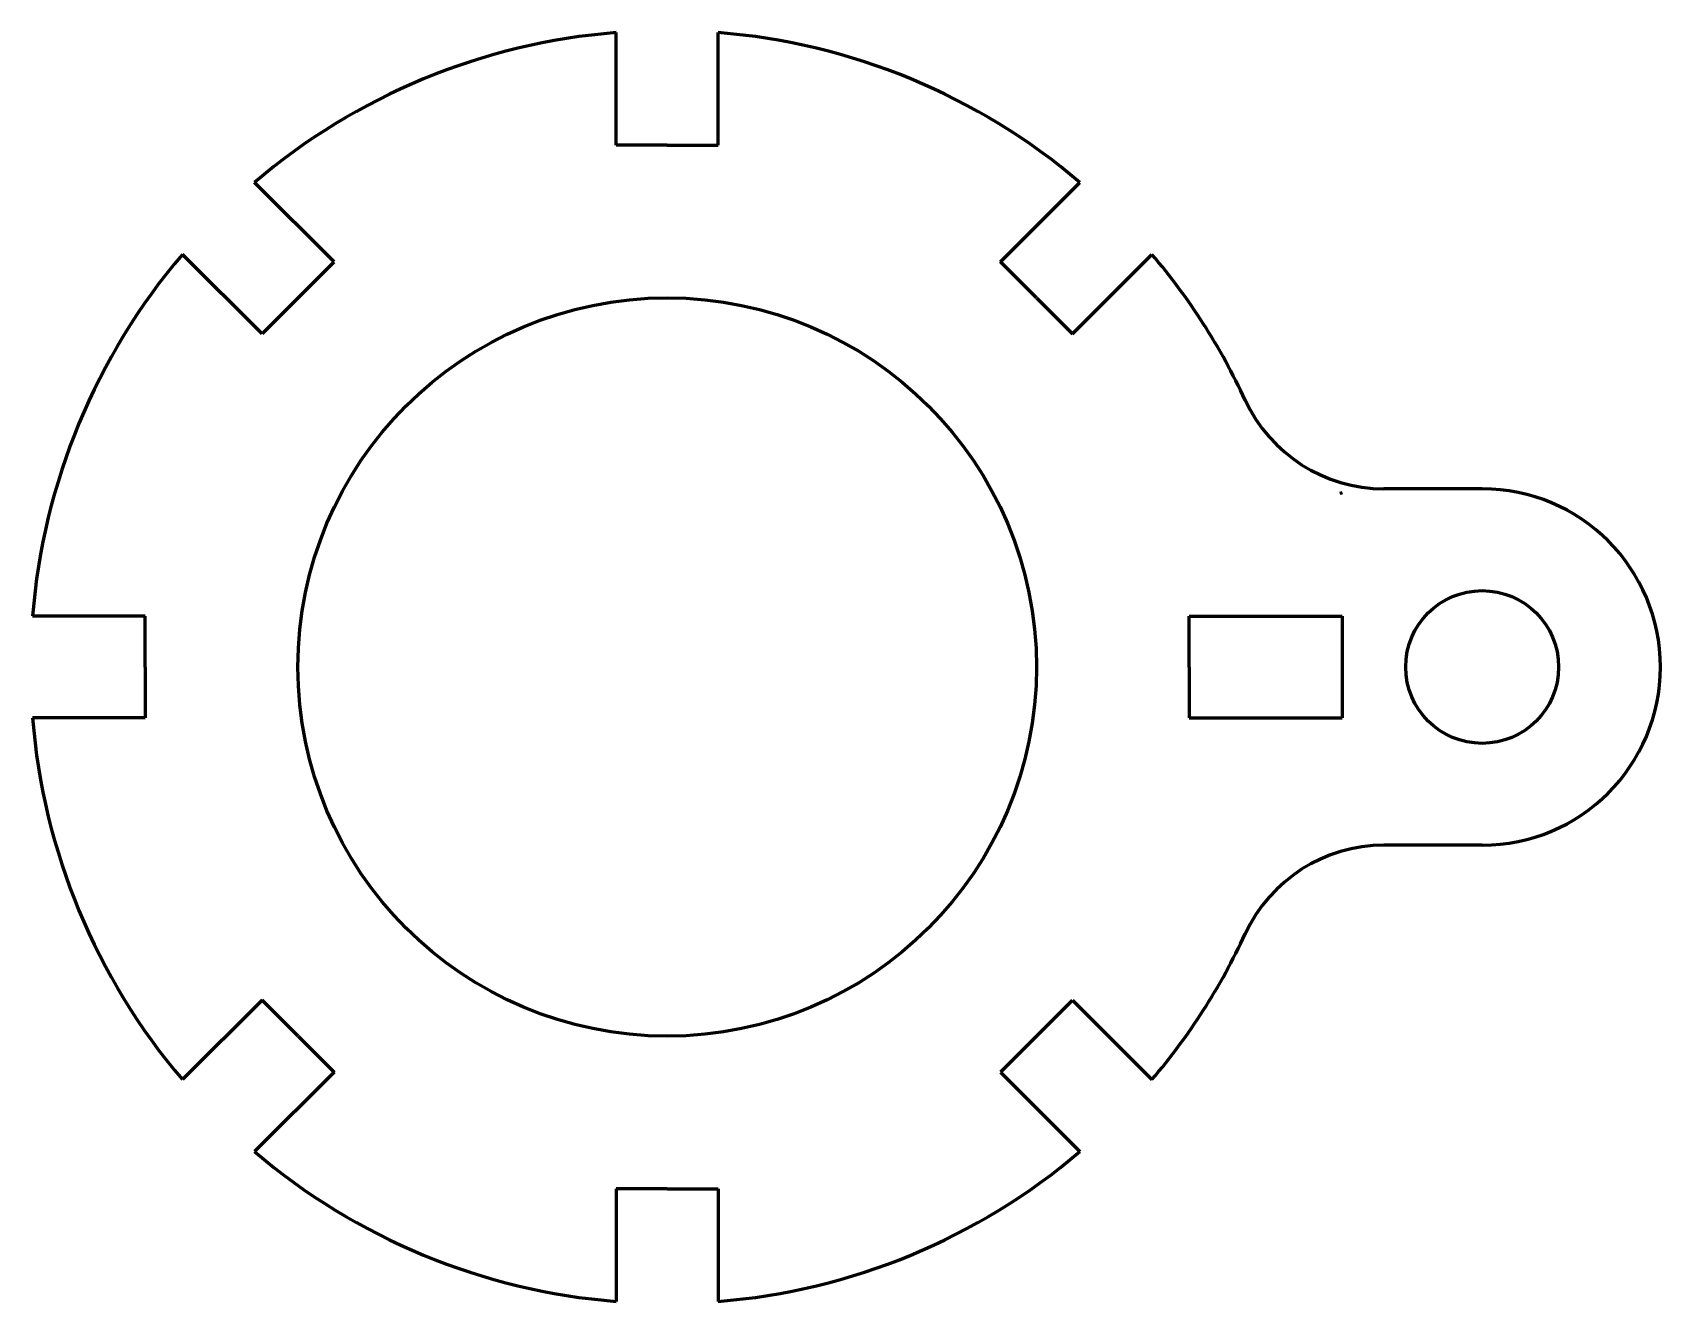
# Model space of a CAD drawing. Header units: millimetres. Extents: x -24.9 to 39, y -24.9 to 24.9.
import ezdxf

# ---------------------------------------------------------------- set-up
doc = ezdxf.new("R2010")
doc.units = ezdxf.units.MM
doc.linetypes.add('K5LT_BASIC', pattern=[0])
doc.layers.add('Основная геометрия', color=7, linetype='Continuous')

msp = doc.modelspace()

# ---------------------------------------------------------------- linework, layer by layer
at = {"layer": 'Основная геометрия', "color": 150, "linetype": 'K5LT_BASIC', "lineweight": 60, "true_color": 0x0080ff}
for p, q in [((-2, 20.499), (-2, 24.92)), ((2, 20.499), (2, 24.92)), ((0, 20.499), (-2, 20.499)), ((0, 20.499), (2, 20.499)), ((-13.081, 15.909), (-16.207, 19.035)), ((13.081, 15.909), (16.207, 19.035)), ((-15.909, 13.081), (-19.035, 16.207)), ((15.909, 13.081), (19.035, 16.207)), ((-14.495, 14.495), (-13.081, 15.909)), ((14.495, 14.495), (13.081, 15.909)), ((-14.495, 14.495), (-15.909, 13.081)), ((14.495, 14.495), (15.909, 13.081)), ((32, 7), (28.142, 7)), ((-20.499, 2), (-24.92, 2)), ((-20.499, 0), (-20.499, 2)), ((20.499, 0), (20.499, 2)), ((20.499, 2), (23.415, 2)), ((23.415, 2), (26.499, 2)), ((26.499, 2), (26.499, -2)), ((-20.499, 0), (-20.499, -2)), ((20.499, 0), (20.499, -2)), ((-20.499, -2), (-24.92, -2)), ((20.499, -2), (23.415, -2)), ((23.415, -2), (26.499, -2)), ((32, -7), (28.142, -7)), ((-15.909, -13.081), (-19.035, -16.207)), ((-14.495, -14.495), (-15.909, -13.081)), ((14.495, -14.495), (15.909, -13.081)), ((15.909, -13.081), (19.035, -16.207)), ((-14.495, -14.495), (-13.081, -15.909)), ((14.495, -14.495), (13.081, -15.909)), ((-13.081, -15.909), (-16.207, -19.035)), ((13.081, -15.909), (16.207, -19.035)), ((0, -20.499), (-2, -20.499)), ((-2, -20.499), (-2, -24.92)), ((0, -20.499), (2, -20.499)), ((2, -20.499), (2, -24.92))]:
    msp.add_line(p, q, dxfattribs=at)
for centre, radius in [((0, 0), 14.5), ((32, 0), 3)]:
    msp.add_circle(centre, radius, dxfattribs=at)
for centre, radius, start, end in [((0, 0), 25, 94.58857, 130.41143), ((0, 0), 25, 49.58857, 85.41143), ((0, 0), 25, 139.58857, 175.41143), ((0, 0), 25, 24.79386, 40.41143), ((28.142, 13), 6, 204.79386, 270), ((28, 0), 7, 102.38117, 103.08128), ((32, 0), 7, 270, 90), ((0, 0), 25, 184.58857, 220.41143), ((28.142, -13), 6, 90, 155.20614), ((0, 0), 25, 319.58857, 335.20614), ((0, 0), 25, 229.58857, 265.41143), ((0, 0), 25, 274.58857, 310.41143)]:
    msp.add_arc(centre, radius, start, end, dxfattribs=at)

doc.saveas('drawing.dxf')
